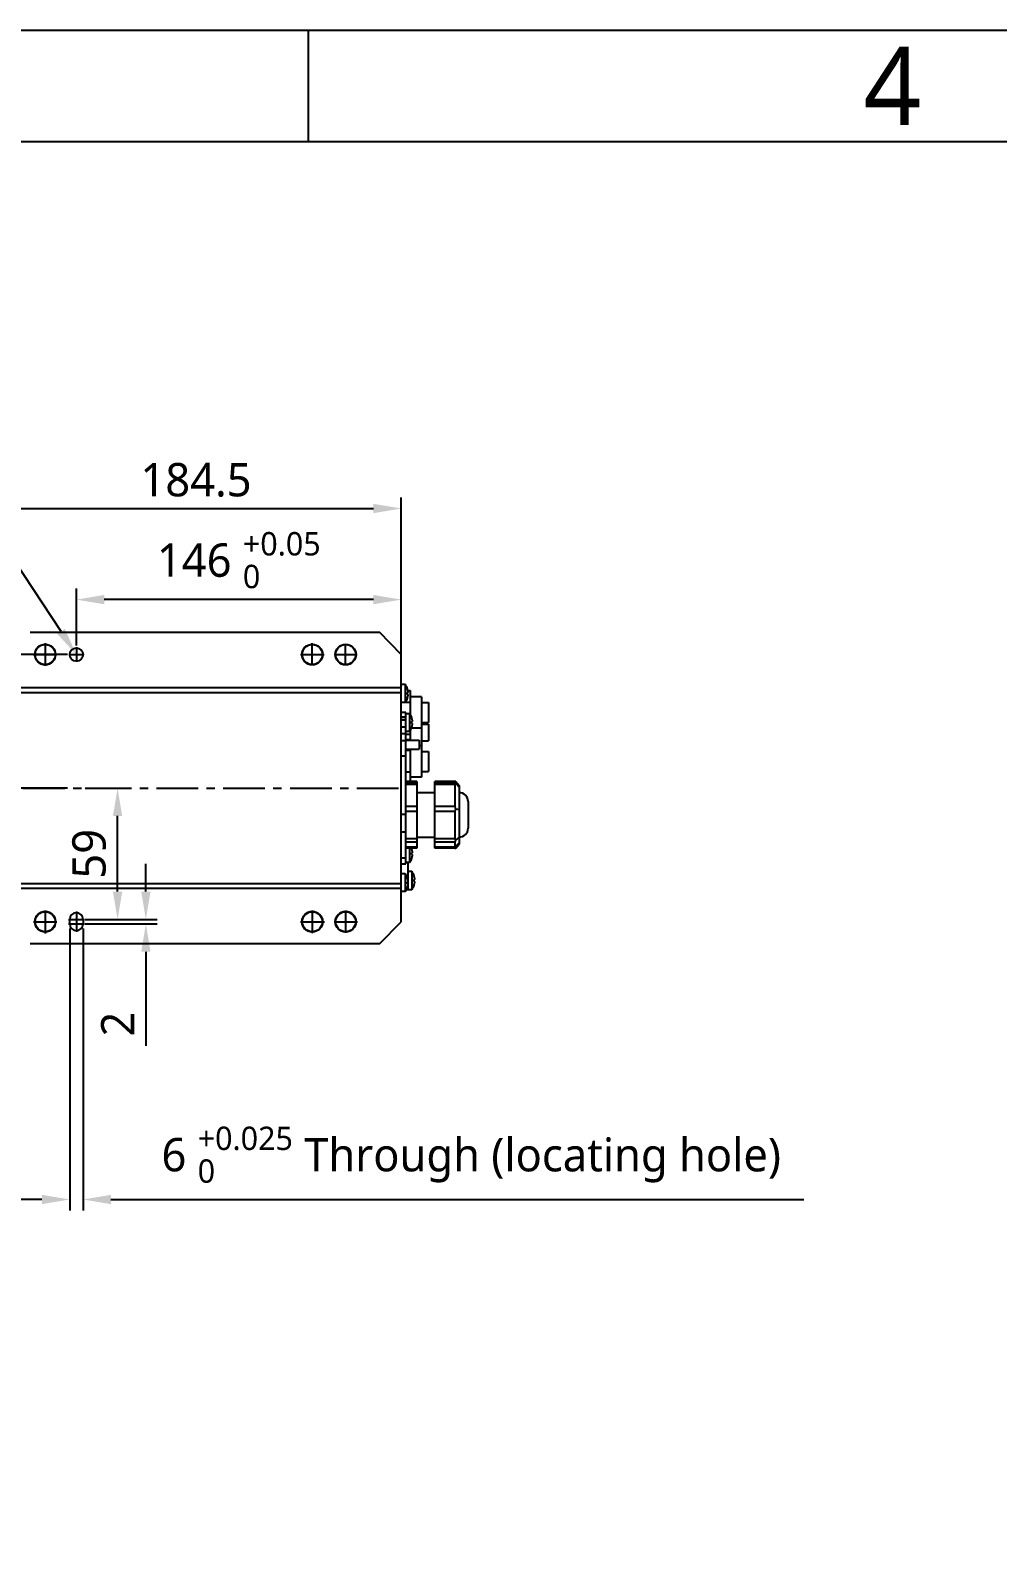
# Model space of a CAD drawing. Header units: millimetres. Extents: x 5828 to 6704, y 123 to 421.
# Drawn here: x 6428.7 to 6472.1, y 352.5 to 420.6 of the extents above; entities that cross this region are included whole.
import ezdxf
from ezdxf import colors
from ezdxf.entities.mleader import LeaderData, LeaderLine
from ezdxf.enums import TextEntityAlignment as Align
from ezdxf.math import Vec2, Vec3

# ---------------------------------------------------------------- set-up
doc = ezdxf.new("R2010")
doc.units = ezdxf.units.MM
doc.linetypes.add('ACAD_ISO03W100', pattern=[30, 12, -18])
doc.linetypes.add('CENTER', pattern=[0.6, 0.375, -0.075, 0.075, -0.075])
for name, color, linetype in [('中心线', 7, 'Continuous'), ('外形图', 7, 'Continuous'), ('多重引线', 7, 'Continuous'), ('尺寸标注', 7, 'Continuous'), ('模板', 7, 'Continuous')]:
    doc.layers.add(name, color=color, linetype=linetype)
doc.styles.add('微软雅黑', font='msyh.ttc')
doc.dimstyles.new('尺寸标注_细节_1_10比例', dxfattribs={"dimtxt": 1.5, "dimasz": 1.25, "dimexe": 0.5, "dimexo": 0.4, "dimgap": 0.5, "dimtad": 1, "dimlfac": 10, "dimdsep": 46, "dimtxsty": '微软雅黑', "dimcen": 0.09, "dimadec": 0, "dimazin": 0, "dimtp": 0.01, "dimtm": 0.01, "dimtfac": 1, "dimtofl": 0, "dimtmove": 0, "dimatfit": 3, "dimfxl": 1, "dimtolj": 1, "dimarcsym": 0})

# ---------------------------------------------------------------- blocks, each defined once
blk = doc.blocks.new('图纸页')
at = {"layer": '模板', "color": 2}
blk.add_line((6441.156, 420.623), (6441.156, 415.623), dxfattribs=at)
for points in [[(6283.656, 123.623), (6283.656, 420.623), (6703.656, 420.623), (6703.656, 123.623)], [(6308.656, 128.623), (6308.656, 415.623), (6698.656, 415.623), (6698.656, 128.623)]]:
    blk.add_lwpolyline(points, close=True, dxfattribs=at)
at = {"layer": '模板', "color": 2, "style": '微软雅黑'}
blk.add_text('4', height=3.5, dxfattribs=at).set_placement((6467.406, 418.123), align=Align.MIDDLE_CENTER)
for tag, height, p in [('编号', 4, (6669.32, 150.508)), ('当前页', 1.667, (6668.109, 141.186)), ('总页数', 1.667, (6673.318, 141.186)), ('比例', 1.667, (6628.656, 133.623))]:
    blk.add_attdef(tag, text='', height=height, dxfattribs=at).set_placement(p, align=Align.MIDDLE)
blk = doc.blocks.new('*D770')
at = {"layer": 'Defpoints', "color": 0}
for p in [(6445.34, 399.144), (6426.893, 391.584), (6445.34, 391.584)]:
    blk.add_point(p, dxfattribs=at)
at = {"layer": '尺寸标注', "color": 0, "lineweight": -2}
for p, q in [((6426.893, 391.984), (6426.893, 399.644)), ((6428.143, 399.144), (6444.09, 399.144)), ((6445.34, 391.984), (6445.34, 399.644))]:
    blk.add_line(p, q, dxfattribs=at)
at = {"layer": '尺寸标注', "color": 0}
for points in [[(6428.143, 399.353), (6428.143, 398.936), (6426.893, 399.144)], [(6444.09, 398.936), (6444.09, 399.353), (6445.34, 399.144)]]:
    blk.add_solid(points, dxfattribs=at)
at = {"layer": '尺寸标注', "color": 0, "insert": (6436.117, 401.674), "char_height": 1.5, "attachment_point": 5, "style": '微软雅黑'}
blk.add_mtext('\\A1;\\A1;\\P184.5', dxfattribs=at)
blk = doc.blocks.new('*D771')
at = {"layer": 'Defpoints', "color": 0}
for p in [(6430.74, 395.052), (6430.74, 392.584), (6445.34, 392.584)]:
    blk.add_point(p, dxfattribs=at)
at = {"layer": '尺寸标注', "color": 0, "lineweight": -2}
for p, q in [((6430.74, 392.984), (6430.74, 395.552)), ((6444.09, 395.052), (6431.99, 395.052)), ((6445.34, 392.984), (6445.34, 395.552))]:
    blk.add_line(p, q, dxfattribs=at)
at = {"layer": '尺寸标注', "color": 0}
for points in [[(6431.99, 395.26), (6431.99, 394.843), (6430.74, 395.052)], [(6444.09, 394.843), (6444.09, 395.26), (6445.34, 395.052)]]:
    blk.add_solid(points, dxfattribs=at)
at = {"layer": '尺寸标注', "color": 0, "insert": (6438.04, 396.825), "char_height": 1.5, "attachment_point": 5, "style": '微软雅黑'}
blk.add_mtext('\\A1;\\A1;146 {\\H0.7x;\\S+0.05^ 0;}', dxfattribs=at)
blk = doc.blocks.new('*D773')
at = {"layer": 'Defpoints', "color": 0}
for p in [(6430.74, 392.584), (6420.67, 386.584), (6430.74, 386.584)]:
    blk.add_point(p, dxfattribs=at)
at = {"layer": '尺寸标注', "color": 0, "lineweight": -2}
for p, q in [((6430.34, 392.584), (6420.17, 392.584)), ((6420.67, 391.334), (6420.67, 387.834)), ((6430.34, 386.584), (6420.17, 386.584)), ((6420.67, 386.584), (6420.67, 368.891))]:
    blk.add_line(p, q, dxfattribs=at)
at = {"layer": '尺寸标注', "color": 0}
for points in [[(6420.878, 391.334), (6420.462, 391.334), (6420.67, 392.584)], [(6420.462, 387.834), (6420.878, 387.834), (6420.67, 386.584)]]:
    blk.add_solid(points, dxfattribs=at)
at = {"layer": '尺寸标注', "color": 0, "insert": (6419.391, 373.145), "char_height": 1.5, "attachment_point": 5, "rotation": 90, "style": '微软雅黑'}
blk.add_mtext('\\A1;\\A1;60±0.15', dxfattribs=at)
blk = doc.blocks.new('*D774')
at = {"layer": 'Defpoints', "color": 0}
for p in [(6430.74, 386.584), (6432.593, 386.584), (6430.74, 380.684)]:
    blk.add_point(p, dxfattribs=at)
at = {"layer": '尺寸标注', "color": 0, "lineweight": -2}
for p, q in [((6431.14, 386.584), (6433.093, 386.584)), ((6432.593, 381.934), (6432.593, 385.334)), ((6431.14, 380.684), (6433.093, 380.684))]:
    blk.add_line(p, q, dxfattribs=at)
at = {"layer": '尺寸标注', "color": 0}
for points in [[(6432.801, 385.334), (6432.385, 385.334), (6432.593, 386.584)], [(6432.385, 381.934), (6432.801, 381.934), (6432.593, 380.684)]]:
    blk.add_solid(points, dxfattribs=at)
at = {"layer": '尺寸标注', "color": 0, "insert": (6431.317, 383.634), "char_height": 1.5, "attachment_point": 5, "rotation": 90, "style": '微软雅黑'}
blk.add_mtext('\\A1;\\A1;59', dxfattribs=at)
blk = doc.blocks.new('*D775')
at = {"layer": 'Defpoints', "color": 0}
for p in [(6430.74, 380.684), (6430.74, 380.484), (6433.864, 380.684)]:
    blk.add_point(p, dxfattribs=at)
at = {"layer": '尺寸标注', "color": 0, "lineweight": -2}
for p, q in [((6433.864, 381.934), (6433.864, 383.184)), ((6431.14, 380.684), (6434.364, 380.684)), ((6431.14, 380.484), (6434.364, 380.484)), ((6433.864, 379.234), (6433.864, 375.012))]:
    blk.add_line(p, q, dxfattribs=at)
at = {"layer": '尺寸标注', "color": 0}
for points in [[(6433.656, 381.934), (6434.072, 381.934), (6433.864, 380.684)], [(6434.072, 379.234), (6433.656, 379.234), (6433.864, 380.484)]]:
    blk.add_solid(points, dxfattribs=at)
at = {"layer": '尺寸标注', "color": 0, "insert": (6432.601, 375.984), "char_height": 1.5, "attachment_point": 5, "rotation": 90, "style": '微软雅黑'}
blk.add_mtext('\\A1;\\A1;2', dxfattribs=at)
blk = doc.blocks.new('*D776')
at = {"layer": 'Defpoints', "color": 0}
for p in [(6430.44, 380.684), (6431.04, 380.684), (6431.04, 368.106)]:
    blk.add_point(p, dxfattribs=at)
at = {"layer": '尺寸标注', "color": 0, "lineweight": -2}
for p, q in [((6430.44, 380.284), (6430.44, 367.606)), ((6431.04, 380.284), (6431.04, 367.606)), ((6429.19, 368.106), (6427.94, 368.106)), ((6432.29, 368.106), (6463.425, 368.106))]:
    blk.add_line(p, q, dxfattribs=at)
at = {"layer": '尺寸标注', "color": 0}
for points in [[(6429.19, 367.898), (6429.19, 368.314), (6430.44, 368.106)], [(6432.29, 368.314), (6432.29, 367.898), (6431.04, 368.106)]]:
    blk.add_solid(points, dxfattribs=at)
at = {"layer": '尺寸标注', "color": 0, "insert": (6448.483, 370.119), "char_height": 1.5, "attachment_point": 5, "style": '微软雅黑'}
blk.add_mtext('\\A1;\\A1;6 {\\H0.7x;\\S+0.025^ 0;} {\\C7;Through (locating hole})', dxfattribs=at)

msp = doc.modelspace()

# ---------------------------------------------------------------- linework, layer by layer
at = {"layer": '中心线', "linetype": 'CENTER', "ltscale": 5}
msp.add_line((6392.3402, 386.5837), (6445.3402, 386.5837), dxfattribs=at)
at = {"layer": '外形图', "color": 7, "linetype": 'Continuous'}
for p, q in [((6428.6718, 393.5837), (6444.3651, 393.5837)), ((6445.3402, 392.5837), (6444.3651, 393.5837)), ((6445.3402, 380.5837), (6445.3402, 392.5837)), ((6445.3402, 391.0837), (6426.8932, 391.0837)), ((6445.5126, 391.2337), (6445.3402, 391.2337)), ((6445.5126, 391.2337), (6445.5126, 390.4337)), ((6445.6169, 391.0345), (6445.6182, 391.0352)), ((6445.6445, 390.9648), (6445.7402, 390.9648)), ((6445.7402, 390.9648), (6445.7402, 389.8879)), ((6426.8932, 390.8837), (6445.3402, 390.8837)), ((6445.5126, 390.4337), (6445.3402, 390.4337)), ((6445.5233, 390.4492), (6445.7402, 390.4492)), ((6445.6445, 390.8777), (6445.6169, 390.8777)), ((6445.6169, 390.7897), (6445.6445, 390.7897)), ((6445.6182, 390.6322), (6445.6169, 390.633)), ((6445.6445, 390.8777), (6445.6457, 390.8815)), ((6445.6458, 390.7853), (6445.6445, 390.7897)), ((6445.6458, 390.779), (6445.6458, 390.7853)), ((6446.2552, 390.6837), (6445.7402, 390.6837)), ((6446.2552, 390.6835), (6446.2552, 387.0837)), ((6446.2552, 390.4337), (6446.5552, 390.4337)), ((6446.5552, 390.4335), (6446.5552, 389.5343)), ((6445.5402, 389.9837), (6445.3402, 389.9837)), ((6445.3402, 389.7837), (6445.5402, 389.7837)), ((6445.5402, 389.7502), (6445.3402, 389.7502)), ((6445.3402, 389.6502), (6445.5402, 389.6502)), ((6445.5402, 383.1837), (6445.5402, 389.9837)), ((6445.7126, 389.9279), (6445.5402, 389.9279)), ((6445.7126, 389.9279), (6445.7126, 389.1279)), ((6445.8169, 389.7286), (6445.8182, 389.7294)), ((6445.5402, 389.3279), (6445.3402, 389.3279)), ((6445.5402, 389.0193), (6445.3402, 389.0193)), ((6445.7126, 389.1279), (6445.5402, 389.1279)), ((6445.5402, 389.0026), (6445.7402, 389.0026)), ((6445.7402, 389.1679), (6445.7402, 388.7337)), ((6446.2552, 389.2837), (6445.8015, 389.2837)), ((6445.8445, 389.5719), (6445.8169, 389.5719)), ((6445.8169, 389.4839), (6445.8445, 389.4839)), ((6445.8182, 389.3264), (6445.8169, 389.3271)), ((6445.8445, 389.5719), (6445.8457, 389.5756)), ((6445.8458, 389.4794), (6445.8445, 389.4839)), ((6445.8458, 389.4731), (6445.8458, 389.4794)), ((6446.2552, 389.5337), (6446.5552, 389.5337)), ((6446.2552, 389.4587), (6446.5552, 389.4587)), ((6446.5552, 389.4587), (6446.5552, 388.7087)), ((6445.5402, 388.7082), (6445.3402, 388.7082)), ((6445.5402, 388.7649), (6445.7402, 388.7649)), ((6445.5402, 388.7337), (6446.1402, 388.7337)), ((6445.5402, 388.3337), (6446.1402, 388.3337)), ((6445.5402, 388.2964), (6445.7402, 388.2964)), ((6445.7402, 388.3337), (6445.7402, 386.8833)), ((6446.1402, 388.7334), (6446.1402, 388.334)), ((6446.2552, 388.4837), (6446.1402, 388.4837)), ((6446.2552, 388.7087), (6446.5552, 388.7087)), ((6446.2552, 388.2337), (6446.5552, 388.2337)), ((6446.5552, 388.2336), (6446.5552, 387.3338)), ((6445.3402, 388.0327), (6445.5402, 388.0327)), ((6445.5402, 387.3152), (6445.7402, 387.3152)), ((6446.0402, 386.8833), (6445.5402, 386.8833)), ((6446.2552, 387.0837), (6445.7402, 387.0837)), ((6446.0402, 386.8833), (6446.0402, 383.8841)), ((6446.2552, 387.3337), (6446.5552, 387.3337)), ((6447.7402, 386.8833), (6446.8402, 386.8833)), ((6446.8402, 383.8841), (6446.8402, 386.8833)), ((6447.7912, 386.8768), (6447.9402, 386.7055)), ((6445.5402, 386.8624), (6446.0402, 386.8624)), ((6446.0402, 386.8288), (6445.5402, 386.8288)), ((6445.5402, 386.7555), (6446.0402, 386.7555)), ((6446.0402, 386.3837), (6446.8402, 386.3837)), ((6446.8402, 386.8624), (6447.7402, 386.8624)), ((6447.7402, 386.8288), (6446.8402, 386.8288)), ((6446.8402, 386.7555), (6447.7402, 386.7555)), ((6447.7402, 386.8624), (6447.7402, 386.8288)), ((6447.7402, 386.7555), (6447.7402, 385.758)), ((6447.7912, 386.7958), (6447.9402, 386.6338)), ((6447.9402, 386.7055), (6447.9402, 384.062)), ((6446.0402, 385.758), (6445.5402, 385.758)), ((6445.5402, 385.544), (6446.0402, 385.544)), ((6447.7402, 385.758), (6446.8402, 385.758)), ((6446.8402, 385.544), (6447.7402, 385.544)), ((6447.7402, 385.544), (6447.7402, 384.3129)), ((6447.7912, 385.6517), (6447.9402, 385.621)), ((6448.3402, 385.9837), (6448.3402, 384.7838)), ((6445.5402, 385.3983), (6445.3402, 385.3983)), ((6445.3402, 384.6213), (6445.5402, 384.6213)), ((6446.0402, 384.3129), (6445.5402, 384.3129)), ((6445.5402, 384.1723), (6446.0402, 384.1723)), ((6446.0402, 384.3837), (6446.8402, 384.3837)), ((6447.7402, 384.3129), (6446.8402, 384.3129)), ((6446.8402, 384.1723), (6447.7402, 384.1723)), ((6447.7402, 384.1723), (6447.7402, 383.8841)), ((6447.7912, 384.2396), (6447.9402, 384.3708)), ((6446.0402, 383.9386), (6445.5402, 383.9386)), ((6446.0402, 383.8841), (6445.5402, 383.8841)), ((6445.7126, 383.8841), (6445.7126, 383.2395)), ((6445.8169, 383.8403), (6445.8182, 383.8411)), ((6445.8445, 383.6835), (6445.8169, 383.6835)), ((6445.8169, 383.5955), (6445.8445, 383.5955)), ((6445.8445, 383.6835), (6445.8457, 383.6873)), ((6445.8458, 383.5911), (6445.8445, 383.5955)), ((6445.8458, 383.5848), (6445.8458, 383.5911)), ((6447.7402, 383.9386), (6446.8402, 383.9386)), ((6447.7402, 383.8841), (6446.8402, 383.8841)), ((6447.7912, 383.9716), (6447.9402, 384.1336)), ((6447.7912, 383.8907), (6447.9402, 384.062)), ((6445.5402, 383.4409), (6445.3402, 383.4409)), ((6445.3402, 383.1837), (6445.5402, 383.1837)), ((6445.7126, 383.2395), (6445.5402, 383.2395)), ((6445.6402, 383.2395), (6445.6402, 382.4364)), ((6445.8126, 382.8337), (6445.6402, 382.8337)), ((6445.8126, 382.8337), (6445.8126, 382.0337)), ((6445.8182, 383.438), (6445.8169, 383.4388)), ((6445.3402, 382.2837), (6426.8932, 382.2837)), ((6445.5126, 382.7337), (6445.3402, 382.7337)), ((6445.5126, 382.7337), (6445.5126, 381.9337)), ((6445.6169, 382.5345), (6445.6182, 382.5352)), ((6445.6445, 382.3777), (6445.6169, 382.3777)), ((6445.6402, 382.3337), (6445.6169, 382.3337)), ((6445.6169, 382.2897), (6445.6445, 382.2897)), ((6445.6182, 382.1322), (6445.6169, 382.133)), ((6445.6402, 382.3777), (6445.6402, 382.2897)), ((6445.6402, 382.218), (6445.6402, 382.0337)), ((6445.6445, 382.3777), (6445.6457, 382.3815)), ((6445.6458, 382.2853), (6445.6445, 382.2897)), ((6445.6458, 382.279), (6445.6458, 382.2853)), ((6445.9182, 382.6352), (6445.9169, 382.6345)), ((6445.9445, 382.4777), (6445.9169, 382.4777)), ((6445.9169, 382.3897), (6445.9445, 382.3897)), ((6445.9182, 382.2322), (6445.9169, 382.233)), ((6445.9445, 382.4777), (6445.9458, 382.4822)), ((6445.9445, 382.3597), (6445.9458, 382.3745)), ((6426.8932, 382.0837), (6445.3402, 382.0837)), ((6445.5126, 381.9337), (6445.3402, 381.9337)), ((6445.5757, 382.0337), (6445.8126, 382.0337)), ((6430.4402, 380.4837), (6430.4402, 380.6837)), ((6431.0402, 380.6837), (6431.0402, 380.4837)), ((6444.3651, 379.5837), (6445.3402, 380.5837)), ((6444.3651, 379.5837), (6428.6718, 379.5837))]:
    msp.add_line(p, q, dxfattribs=at)
at = {"layer": '外形图'}
for p, q in [((6429.3402, 393.1025), (6429.3402, 392.0783)), ((6441.3402, 392.0875), (6441.3402, 393.0972)), ((6442.8402, 392.0853), (6442.8402, 393.0725)), ((6430.4019, 392.5837), (6431.0758, 392.5837)), ((6430.7402, 392.9098), (6430.7402, 392.2528)), ((6440.8189, 392.5837), (6441.8731, 392.5837)), ((6442.3423, 392.5837), (6443.3584, 392.5837)), ((6429.3402, 381.0942), (6429.3402, 380.0598)), ((6430.7402, 381.0367), (6430.7402, 380.1342)), ((6441.3402, 381.0943), (6441.3402, 380.0634)), ((6442.8402, 381.0875), (6442.8402, 380.0803)), ((6428.814, 380.5837), (6429.8686, 380.5837)), ((6430.3925, 380.6837), (6431.1023, 380.6837)), ((6430.3925, 380.4837), (6431.1023, 380.4837)), ((6440.811, 380.5837), (6441.8825, 380.5837)), ((6442.3287, 380.5837), (6443.3664, 380.5837))]:
    msp.add_line(p, q, dxfattribs=at)
at = {"layer": '外形图', "linetype": 'ACAD_ISO03W100'}
msp.add_line((6428.8045, 392.5837), (6429.8591, 392.5837), dxfattribs=at)
at = {"layer": '外形图', "color": 7, "linetype": 'Continuous'}
for points in [[(6445.6457, 390.8815), (6445.6458, 390.8918), (6445.6445, 390.9077)], [(6445.6445, 390.7597), (6445.6457, 390.7742), (6445.6458, 390.779)], [(6445.8457, 389.5756), (6445.8458, 389.586), (6445.8445, 389.6019)], [(6445.8445, 389.4539), (6445.8457, 389.4684), (6445.8458, 389.4731)], [(6445.8457, 383.6873), (6445.8458, 383.6976), (6445.8445, 383.7135)], [(6445.8445, 383.5655), (6445.8457, 383.5801), (6445.8458, 383.5848)], [(6445.6457, 382.3815), (6445.6458, 382.3918), (6445.6445, 382.4077)], [(6445.6445, 382.2597), (6445.6457, 382.2742), (6445.6458, 382.279)], [(6445.9458, 382.4822), (6445.9458, 382.4927), (6445.9445, 382.5077)], [(6445.9458, 382.3745), (6445.9458, 382.3853), (6445.9445, 382.3897)]]:
    msp.add_lwpolyline(points, dxfattribs=at)
for centre, radius in [((6429.3402, 392.5837), 0.464), ((6429.3402, 392.5837), 0.45), ((6441.3402, 392.5837), 0.464), ((6441.3402, 392.5837), 0.45), ((6442.8402, 392.5837), 0.464), ((6442.8402, 392.5837), 0.45), ((6430.7402, 392.5837), 0.3), ((6429.3402, 380.5837), 0.464), ((6429.3402, 380.5837), 0.45), ((6441.3402, 380.5837), 0.464), ((6441.3402, 380.5837), 0.45), ((6442.8402, 380.5837), 0.464), ((6442.8402, 380.5837), 0.45)]:
    msp.add_circle(centre, radius, dxfattribs=at)
for centre, radius, start, end in [((6445.0002, 390.8337), 0.65, 18.060208, 37.979872), ((6445.0002, 390.8337), 0.6485, 6.552172, 18.032352), ((6445.0002, 390.8337), 0.65, 322.020128, 341.939792), ((6444.8852, 390.8338), 0.733, 1.130208, 3.435526), ((6444.8834, 390.8337), 0.7348, 356.567304, 1.133086), ((6445.0002, 390.8337), 0.6485, 341.967648, 353.447828), ((6445.2002, 389.5279), 0.65, 18.060208, 37.979872), ((6445.2002, 389.5279), 0.6485, 6.552172, 18.032352), ((6445.2002, 389.5279), 0.65, 322.020128, 341.939792), ((6445.0852, 389.528), 0.733, 1.130208, 3.435526), ((6445.0834, 389.5279), 0.7348, 356.567304, 1.133086), ((6445.2002, 389.5279), 0.6485, 341.967648, 353.447828), ((6447.9402, 385.9837), 0.4, 0, 90), ((6447.9402, 384.7837), 0.4, 270, 0), ((6445.2002, 383.6395), 0.65, 18.060208, 22.141313), ((6445.2002, 383.6395), 0.6485, 6.552172, 18.032352), ((6445.0852, 383.6396), 0.733, 1.130208, 3.435526), ((6445.0834, 383.6395), 0.7348, 356.567304, 1.133086), ((6445.2002, 383.6395), 0.6485, 341.967648, 353.447828), ((6445.2002, 383.6395), 0.65, 322.020128, 341.939792), ((6445.3002, 382.4337), 0.65, 18.060208, 37.979872), ((6445.0002, 382.3337), 0.65, 18.060208, 37.979872), ((6445.0002, 382.3337), 0.65, 322.020128, 341.939792), ((6445.0002, 382.3337), 0.6485, 6.552172, 18.032352), ((6444.8852, 382.3338), 0.733, 1.130208, 3.435526), ((6444.8834, 382.3337), 0.7348, 356.567304, 1.133086), ((6445.0002, 382.3337), 0.6485, 341.967648, 353.447828), ((6445.3002, 382.4337), 0.65, 322.020128, 341.939792), ((6445.3002, 382.4337), 0.6485, 6.552172, 18.032352), ((6445.1853, 382.4338), 0.7329, 1.217898, 3.435635), ((6445.1833, 382.4337), 0.7349, 356.56739, 1.220618), ((6445.3002, 382.4337), 0.6485, 341.967648, 353.447828), ((6430.7402, 380.6837), 0.3, 0, 180), ((6430.7402, 380.4837), 0.3, 180, 0)]:
    msp.add_arc(centre, radius, start, end, dxfattribs=at)
for major_axis, ratio, start_param, end_param in [((1.4659, -1.4659), 0.2169312, 9.1148005, 9.1873724), ((1.4285, -1.4285), 0.3203027, 2.9279714, 3.0005433), ((1.494, -1.494), 0.0900562, 8.9909931, 9.063565), ((1.3611, -1.3611), 0.46321, 3.0517788, 3.1243507), ((1.3611, -1.3611), 0.46321, -2.2567809, -2.184209), ((1.2265, 1.2265), 0.7040107, 2.0045812, 2.0771532), ((1.2265, 1.2265), 0.7040107, 2.9792068, 3.0517788), ((1.494, 1.494), 0.0900562, 2.52818, 2.600752), ((1.494, 1.494), 0.0900562, -2.7803797, -2.7078078), ((1.4659, 1.4659), 0.2169312, -2.9041871, -2.8316152)]:
    msp.add_ellipse((6449.0902, 385.3837), major_axis=major_axis, ratio=ratio, start_param=start_param, end_param=end_param, dxfattribs=at)

# ---------------------------------------------------------------- block references
at = {"layer": '多重引线'}
msp.add_blockref('图纸页', (0, 0), dxfattribs=at)

# ---------------------------------------------------------------- dimensions: what is measured, and where the dimension line sits
at = {"layer": '尺寸标注'}
dim = msp.add_linear_dim(base=(6445.3402, 399.1443), p1=(6426.8931, 391.5839), p2=(6445.3402, 391.5839), text='\\A1;\\P184.5', dimstyle='尺寸标注_细节_1_10比例', override={"dimtxt": 1.5, "dimasz": 1.25, "dimtxsty": '微软雅黑'}, dxfattribs=at)
dim.commit()
dim.dimension.update_dxf_attribs({"geometry": '*D770', "text_midpoint": (6436.1167, 399.1443), "dimtype": 160})
for base, p1, p2, text, picture, middle in [((6430.7402, 395.0517), (6445.3402, 392.5837), (6430.7402, 392.5837), '\\A1;146 {\\H0.7x;\\S+0.05^ 0;}', '*D771', (6438.0402, 396.8249)), ((6431.0402, 368.106), (6430.4402, 380.6837), (6431.0402, 380.6837), '\\A1;6 {\\H0.7x;\\S+0.025^ 0;} {\\C7;Through (locating hole})', '*D776', (6448.4828, 370.1189))]:
    dim = msp.add_linear_dim(base=base, p1=p1, p2=p2, text=text, dimstyle='尺寸标注_细节_1_10比例', override={"dimtxt": 1.5, "dimasz": 1.25, "dimtxsty": '微软雅黑'}, dxfattribs=at)
    dim.commit()
    dim.dimension.update_dxf_attribs({"geometry": picture, "text_midpoint": middle})
for base, p1, p2, text, picture, middle in [((6420.6701, 386.5837), (6430.7402, 392.5837), (6430.7402, 386.5837), '\\A1;60±0.15', '*D773', (6420.6701, 373.1446)), ((6432.5929, 386.5837), (6430.7402, 380.6837), (6430.7402, 386.5837), '\\A1;59', '*D774', (6432.5929, 383.6337)), ((6433.8641, 380.6837), (6430.7402, 380.4837), (6430.7402, 380.6837), '\\A1;2', '*D775', (6433.8641, 375.984))]:
    dim = msp.add_linear_dim(base=base, p1=p1, p2=p2, angle=90, text=text, dimstyle='尺寸标注_细节_1_10比例', override={"dimtxt": 1.5, "dimasz": 1.25, "dimtxsty": '微软雅黑'}, dxfattribs=at)
    dim.commit()
    dim.dimension.update_dxf_attribs({"geometry": picture, "text_midpoint": middle, "dimtype": 160})

# ---------------------------------------------------------------- leaders
at = {"layer": '多重引线'}
ml = msp.add_multileader_mtext('Standard', dxfattribs=at)
ml.set_content('\\A1;{\\C256;Φ}6{\\H0.7x;\\S+0.018^ 0 ;} {\\C7;Through (locating hole\\C256;)}', style='微软雅黑')
ml.set_leader_properties()
ml.build(insert=Vec2(0, 0))
ml.multileader.update_dxf_attribs({"has_dogleg": 0, "text_left_attachment_type": 5, "text_right_attachment_type": 5, "dogleg_length": 0.2, "arrow_head_size": 1.25})
ctx = ml.context
ctx.base_point, ctx.char_height, ctx.arrow_head_size, ctx.landing_gap_size, ctx.plane_origin = Vec3(6393.2506, 403.7185), 1.5, 1.25, 0.1, Vec3(6430.7402, 392.5813)
ctx.left_attachment, ctx.right_attachment, ctx.text_align_type = 5, 5, 2
notes = []
notes.append((ctx, [(0, (1, 1, 0), (6423.5942, 403.7185), (-1, 0), 0.2, [(0, [(6430.7402, 392.5813)], 0, [])])]))
ctx.mtext.insert, ctx.mtext.alignment, ctx.mtext.flow_direction = Vec3(6423.2942, 406.7489), 3, 5
for ctx, leaders in notes:
    for number, flags, end, landing, length, lines in leaders:
        leader = LeaderData()
        leader.index, (leader.has_last_leader_line, leader.has_dogleg_vector, leader.attachment_direction) = number, flags
        leader.last_leader_point, leader.dogleg_vector, leader.dogleg_length = Vec3(end), Vec3(landing), length
        for number, points, colour, breaks in lines:
            line = LeaderLine()
            line.index, line.vertices, line.color, line.breaks = number, Vec3.list(points), colors.encode_raw_color(colour), breaks
            leader.lines.append(line)
        ctx.leaders.append(leader)

doc.saveas('drawing.dxf')
